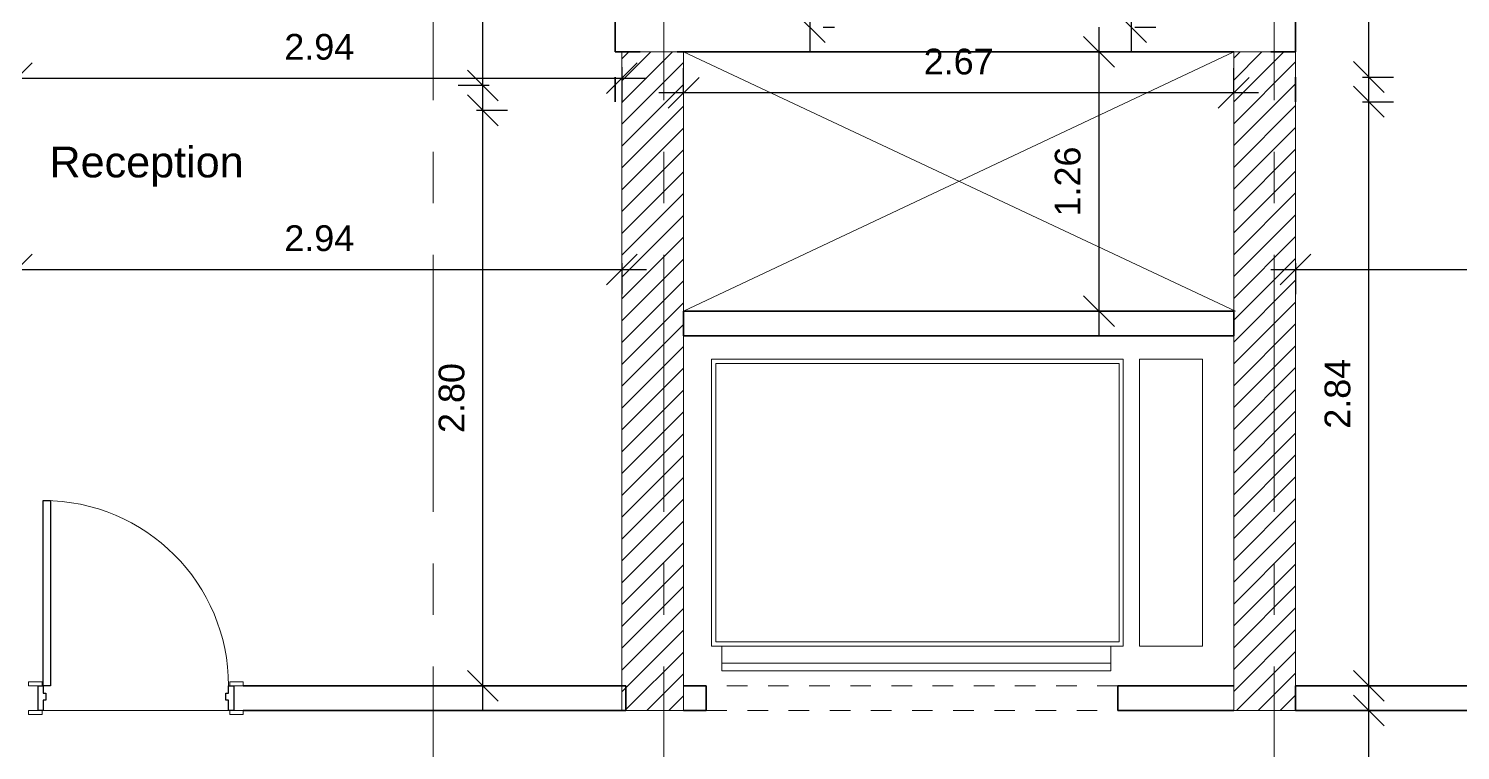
# Model space of a CAD drawing. Header units: metres. Extents: x -22 to 97, y 34 to 77.
# Drawn here: x 2.02 to 8.98, y 58.19 to 61.7 of the extents above; entities that cross this region are included whole.
import ezdxf

# ---------------------------------------------------------------- set-up
doc = ezdxf.new("R2010")
doc.units = ezdxf.units.M
doc.linetypes.add('CENTER', pattern=[2, 1.25, -0.25, 0.25, -0.25])
doc.linetypes.add('Overhead', pattern=[0.003969, 0.002381, -0.001587])
for name, color, linetype, lineweight in [('A-ANNO-DIMS', 211, 'Continuous', 9), ('A-DETL-GENF', 92, 'Overhead', 18), ('A-DETL-MEDM', 33, 'Continuous', 35), ('A-DETL-THIN', 151, 'Continuous', 18), ('A-DOOR', 31, 'Continuous', 18), ('A-DOOR-FRAM', 31, 'Continuous', 25), ('A-FLOR', 192, 'Continuous', 18), ('AXIS', 251, 'CENTER', 5), ('G-ANNO-TEXT', 231, 'Continuous', 9), ('I-WALL', 2, 'Continuous', 18), ('S-COLS', 52, 'Continuous', 18)]:
    doc.layers.add(name, color=color, linetype=linetype, lineweight=lineweight)
doc.styles.add('Arial', font='arial.ttf', dxfattribs={"height": 0.15})
doc.styles.add('Arial_1', font='arial.ttf', dxfattribs={"height": 0.125})
doc.dimstyles.new('Diagonal_-_2_5mm_Arial', dxfattribs={"dimscale": 0.3048, "dimtxt": 0.127532, "dimasz": 0.492126, "dimexe": 0.393701, "dimexo": 0.246063, "dimgap": 0.287073, "dimtad": 1, "dimrnd": 0.01, "dimzin": 0, "dimdsep": 46, "dimtxsty": 'Arial_1', "dimblk1": 'OBLIQUE', "dimblk2": 'OBLIQUE', "dimsah": 1, "dimcen": 0.09, "dimdle": 0.393701, "dimazin": 0, "dimtfac": 1, "dimtdec": 4, "dimtix": 1, "dimtmove": 0, "dimatfit": 3, "dimfxl": 0, "dimtvp": 1, "dimtolj": 1, "dimtzin": 0, "dimarcsym": 0})
doc.dimstyles.new('Diagonal_-_2_5mm_Arial_1', dxfattribs={"dimscale": 0.3048, "dimtxt": 0.127532, "dimasz": 0.492126, "dimexe": 0.393701, "dimexo": 0.246063, "dimgap": 0.287073, "dimtad": 1, "dimrnd": 0.01, "dimzin": 0, "dimdsep": 46, "dimtxsty": 'Arial_1', "dimblk1": 'OBLIQUE', "dimblk2": 'OBLIQUE', "dimsah": 1, "dimcen": 0.09, "dimdle": 0.393701, "dimazin": 0, "dimtfac": 1, "dimtdec": 4, "dimtix": 1, "dimtmove": 1, "dimatfit": 3, "dimfxl": 0, "dimtvp": 1, "dimtolj": 1, "dimtzin": 0, "dimarcsym": 0})
pattern_1 = [(45, (0, 51.23831), (-0.053033, 0.053033), [])]

# ---------------------------------------------------------------- blocks, each defined once
blk = doc.blocks.new('M_Door-Interior-Single-1_Panel-Wood - M_Door-Interior-Single-1_Panel-Wood-476783-01 Ground Floor Copy 1')
at = {"layer": 'A-DOOR'}
for p, q in [((-0.52135, 0.083175), (-0.45635, 0.083175)), ((-0.52135, 0.063175), (-0.52135, 0.083175)), ((-0.45635, 0.083175), (-0.45635, 0.063175)), ((0.45635, 0.083175), (0.52135, 0.083175)), ((0.45635, 0.063175), (0.45635, 0.083175)), ((0.52135, 0.083175), (0.52135, 0.063175)), ((-0.45635, 0.063175), (-0.52135, 0.063175)), ((0.52135, 0.063175), (0.45635, 0.063175)), ((-0.52135, -0.056825), (-0.45635, -0.056825)), ((-0.52135, -0.076825), (-0.52135, -0.056825)), ((-0.45635, -0.056825), (-0.45635, -0.076825)), ((0.45635, -0.056825), (0.52135, -0.056825)), ((0.45635, -0.076825), (0.45635, -0.056825)), ((0.52135, -0.056825), (0.52135, -0.076825)), ((-0.45635, -0.076825), (-0.52135, -0.076825)), ((0.52135, -0.076825), (0.45635, -0.076825))]:
    blk.add_line(p, q, dxfattribs=at)
at = {"layer": 'A-DOOR', "lineweight": 25}
for p, q in [((0.415, -0.056825), (0.45, -0.056825)), ((0.415, -0.956825), (0.415, -0.056825)), ((0.45, -0.056825), (0.45, -0.956825)), ((0.45, -0.956825), (0.415, -0.956825))]:
    blk.add_line(p, q, dxfattribs=at)
at = {"layer": 'A-DOOR'}
blk.add_arc((0.45, -0.056825), 0.9, 180, 270, dxfattribs=at)
at = {"layer": 'A-DOOR-FRAM'}
for p, q in [((-0.475, 0.063175), (-0.45, 0.063175)), ((-0.475, -0.056825), (-0.475, 0.063175)), ((-0.45, 0.063175), (-0.45, 0.0131)), ((-0.45, 0.0131), (-0.4373, 0.0131)), ((-0.4373, 0.0131), (-0.4373, -0.021825)), ((0.4373, 0.0131), (0.45, 0.0131)), ((0.4373, -0.021825), (0.4373, 0.0131)), ((0.45, 0.063175), (0.475, 0.063175)), ((0.45, 0.0131), (0.45, 0.063175)), ((0.475, 0.063175), (0.475, -0.056825)), ((-0.45, -0.056825), (-0.475, -0.056825)), ((-0.45, -0.021825), (-0.45, -0.056825)), ((-0.4373, -0.021825), (-0.45, -0.021825)), ((0.45, -0.021825), (0.4373, -0.021825)), ((0.45, -0.056825), (0.45, -0.021825)), ((0.475, -0.056825), (0.45, -0.056825))]:
    blk.add_line(p, q, dxfattribs=at)
blk = doc.blocks.new('M_Door-Opening - 200 _ 211-513196-01 Ground Floor Copy 1')
at = {"layer": 'A-DETL-GENF'}
for p, q in [((0.9918, 0.06), (-1.0082, 0.06)), ((-1.0082, -0.06), (0.9918, -0.06))]:
    blk.add_line(p, q, dxfattribs=at)
at = {"layer": 'A-DETL-MEDM'}
for p, q in [((-1.0082, 0.06), (-1.0082, -0.06)), ((0.9918, -0.06), (0.9918, 0.06))]:
    blk.add_line(p, q, dxfattribs=at)
blk = doc.blocks.new('_Oblique')
at = {"color": 0, "linetype": 'ByBlock', "lineweight": -2}
blk.add_line((-0.5, -0.5), (0.5, 0.5), dxfattribs=at)
blk = doc.blocks.new('*D680')
at = {"layer": 'A-ANNO-DIMS', "color": 0, "lineweight": -2}
for p, q in [((1.8432, 60.5273), (5.0232, 60.5273)), ((1.9632, 60.5584), (1.9632, 60.4073)), ((4.9032, 60.5584), (4.9032, 60.4073))]:
    blk.add_line(p, q, dxfattribs=at)
at = {"layer": 'Defpoints', "color": 0}
for p in [(1.9632, 60.6334), (4.9032, 60.6334), (4.9032, 60.5273)]:
    blk.add_point(p, dxfattribs=at)
at = {"layer": 'A-ANNO-DIMS', "color": 0, "lineweight": -2, "xscale": 0.15, "yscale": 0.15, "zscale": 0.15, "rotation": 180}
blk.add_blockref('_Oblique', (1.9632, 60.5273), dxfattribs=at)
at = {"layer": 'A-ANNO-DIMS', "color": 0, "lineweight": -2, "xscale": 0.15, "yscale": 0.15, "zscale": 0.15}
blk.add_blockref('_Oblique', (4.9032, 60.5273), dxfattribs=at)
at = {"layer": 'A-ANNO-DIMS', "color": 0, "insert": (3.4332, 60.6787), "char_height": 0.125, "attachment_point": 5, "style": 'Arial_1'}
blk.add_mtext('\\A1;2.94', dxfattribs=at)
blk = doc.blocks.new('*D681')
at = {"layer": 'A-ANNO-DIMS', "color": 0, "lineweight": -2}
for p, q in [((4.2277, 58.3848), (4.2277, 61.4211)), ((4.1966, 61.3011), (4.3477, 61.3011)), ((4.1966, 58.5048), (4.3477, 58.5048))]:
    blk.add_line(p, q, dxfattribs=at)
at = {"layer": 'Defpoints', "color": 0}
for p in [(4.1216, 61.3011), (4.2277, 61.3011), (4.1216, 58.5048)]:
    blk.add_point(p, dxfattribs=at)
at = {"layer": 'A-ANNO-DIMS', "color": 0, "lineweight": -2, "xscale": 0.15, "yscale": 0.15, "zscale": 0.15}
for p, rotation in [((4.2277, 61.3011), 90), ((4.2277, 58.5048), 270)]:
    blk.add_blockref('_Oblique', p, dxfattribs=dict(at, rotation=rotation))
at = {"layer": 'A-ANNO-DIMS', "color": 0, "insert": (4.0764, 59.9029), "char_height": 0.125, "attachment_point": 5, "rotation": 90, "style": 'Arial_1'}
blk.add_mtext('\\A1;2.80', dxfattribs=at)
blk = doc.blocks.new('*D682')
at = {"layer": 'A-ANNO-DIMS', "color": 0, "lineweight": -2}
for p, q in [((4.2277, 62.7411), (4.2277, 62.6172)), ((4.2587, 62.6211), (4.1077, 62.6211)), ((4.2277, 61.3011), (4.2277, 62.1023)), ((4.2587, 61.4211), (4.1077, 61.4211))]:
    blk.add_line(p, q, dxfattribs=at)
at = {"layer": 'Defpoints', "color": 0}
for p in [(4.3337, 62.6211), (4.2277, 61.4211), (4.3337, 61.4211)]:
    blk.add_point(p, dxfattribs=at)
at = {"layer": 'A-ANNO-DIMS', "color": 0, "lineweight": -2, "xscale": 0.15, "yscale": 0.15, "zscale": 0.15}
for p, rotation in [((4.2277, 62.6211), 90), ((4.2277, 61.4211), 270)]:
    blk.add_blockref('_Oblique', p, dxfattribs=dict(at, rotation=rotation))
at = {"layer": 'A-ANNO-DIMS', "color": 0, "insert": (3.9779, 62.1898), "char_height": 0.125, "attachment_point": 1, "rotation": 90, "line_spacing_factor": 0.941778, "style": 'Arial_1'}
blk.add_mtext('\\A1;1.20', dxfattribs=at)
blk = doc.blocks.new('*D685')
at = {"layer": 'A-ANNO-DIMS', "color": 0, "lineweight": -2}
for p, q in [((8.5321, 61.3424), (8.5321, 62.7411)), ((8.501, 62.6211), (8.6521, 62.6211)), ((8.501, 61.4624), (8.6521, 61.4624))]:
    blk.add_line(p, q, dxfattribs=at)
at = {"layer": 'Defpoints', "color": 0}
for p in [(8.426, 62.6211), (8.5321, 62.6211), (8.426, 61.4624)]:
    blk.add_point(p, dxfattribs=at)
at = {"layer": 'A-ANNO-DIMS', "color": 0, "lineweight": -2, "xscale": 0.15, "yscale": 0.15, "zscale": 0.15}
for p, rotation in [((8.5321, 62.6211), 90), ((8.5321, 61.4624), 270)]:
    blk.add_blockref('_Oblique', p, dxfattribs=dict(at, rotation=rotation))
at = {"layer": 'A-ANNO-DIMS', "color": 0, "insert": (8.3807, 62.0418), "char_height": 0.125, "attachment_point": 5, "rotation": 90, "style": 'Arial_1'}
blk.add_mtext('\\A1;1.16', dxfattribs=at)
blk = doc.blocks.new('*D686')
at = {"layer": 'A-ANNO-DIMS', "color": 0, "lineweight": -2}
for p, q in [((8.5321, 58.3848), (8.5321, 61.4624)), ((8.501, 61.3424), (8.6521, 61.3424)), ((8.501, 58.5048), (8.6521, 58.5048))]:
    blk.add_line(p, q, dxfattribs=at)
at = {"layer": 'Defpoints', "color": 0}
for p in [(8.426, 61.3424), (8.5321, 61.3424), (8.426, 58.5048)]:
    blk.add_point(p, dxfattribs=at)
at = {"layer": 'A-ANNO-DIMS', "color": 0, "lineweight": -2, "xscale": 0.15, "yscale": 0.15, "zscale": 0.15}
for p, rotation in [((8.5321, 61.3424), 90), ((8.5321, 58.5048), 270)]:
    blk.add_blockref('_Oblique', p, dxfattribs=dict(at, rotation=rotation))
at = {"layer": 'A-ANNO-DIMS', "color": 0, "insert": (8.3807, 59.9236), "char_height": 0.125, "attachment_point": 5, "rotation": 90, "style": 'Arial_1'}
blk.add_mtext('\\A1;2.84', dxfattribs=at)
blk = doc.blocks.new('*D687')
at = {"layer": 'A-ANNO-DIMS', "color": 0, "lineweight": -2}
for p, q in [((8.5321, 56.5869), (8.5321, 58.5048)), ((8.501, 58.3848), (8.6521, 58.3848)), ((8.501, 56.7069), (8.6521, 56.7069))]:
    blk.add_line(p, q, dxfattribs=at)
at = {"layer": 'Defpoints', "color": 0}
for p in [(8.426, 58.3848), (8.5321, 58.3848), (8.426, 56.7069)]:
    blk.add_point(p, dxfattribs=at)
at = {"layer": 'A-ANNO-DIMS', "color": 0, "lineweight": -2, "xscale": 0.15, "yscale": 0.15, "zscale": 0.15}
for p, rotation in [((8.5321, 58.3848), 90), ((8.5321, 56.7069), 270)]:
    blk.add_blockref('_Oblique', p, dxfattribs=dict(at, rotation=rotation))
at = {"layer": 'A-ANNO-DIMS', "color": 0, "insert": (8.3807, 57.5458), "char_height": 0.125, "attachment_point": 5, "rotation": 90, "style": 'Arial_1'}
blk.add_mtext('\\A1;1.68', dxfattribs=at)
blk = doc.blocks.new('*D698')
at = {"layer": 'A-ANNO-DIMS', "color": 0, "lineweight": -2}
for p, q in [((8.056, 60.5273), (11.6171, 60.5273)), ((8.176, 60.5584), (8.176, 60.4073)), ((11.4971, 60.5584), (11.4971, 60.4073))]:
    blk.add_line(p, q, dxfattribs=at)
at = {"layer": 'Defpoints', "color": 0}
for p in [(8.176, 60.6334), (11.4971, 60.6334), (11.4971, 60.5273)]:
    blk.add_point(p, dxfattribs=at)
at = {"layer": 'A-ANNO-DIMS', "color": 0, "lineweight": -2, "xscale": 0.15, "yscale": 0.15, "zscale": 0.15, "rotation": 180}
blk.add_blockref('_Oblique', (8.176, 60.5273), dxfattribs=at)
at = {"layer": 'A-ANNO-DIMS', "color": 0, "lineweight": -2, "xscale": 0.15, "yscale": 0.15, "zscale": 0.15}
blk.add_blockref('_Oblique', (11.4971, 60.5273), dxfattribs=at)
at = {"layer": 'A-ANNO-DIMS', "color": 0, "insert": (9.8366, 60.6787), "char_height": 0.125, "attachment_point": 5, "style": 'Arial_1'}
blk.add_mtext('\\A1;3.32', dxfattribs=at)
blk = doc.blocks.new('*D754')
at = {"layer": 'A-ANNO-DIMS', "color": 0, "lineweight": -2}
for p, q in [((4.9032, 61.5098), (4.9032, 61.3372)), ((1.8432, 61.4572), (5.0232, 61.4572)), ((1.9632, 61.4882), (1.9632, 61.3372))]:
    blk.add_line(p, q, dxfattribs=at)
at = {"layer": 'Defpoints', "color": 0}
for p in [(1.9632, 61.5632), (4.9032, 61.5848), (4.9032, 61.4572)]:
    blk.add_point(p, dxfattribs=at)
at = {"layer": 'A-ANNO-DIMS', "color": 0, "lineweight": -2, "xscale": 0.15, "yscale": 0.15, "zscale": 0.15, "rotation": 180}
blk.add_blockref('_Oblique', (1.9632, 61.4572), dxfattribs=at)
at = {"layer": 'A-ANNO-DIMS', "color": 0, "lineweight": -2, "xscale": 0.15, "yscale": 0.15, "zscale": 0.15}
blk.add_blockref('_Oblique', (4.9032, 61.4572), dxfattribs=at)
at = {"layer": 'A-ANNO-DIMS', "color": 0, "insert": (3.4332, 61.6085), "char_height": 0.125, "attachment_point": 5, "style": 'Arial_1'}
blk.add_mtext('\\A1;2.94', dxfattribs=at)
blk = doc.blocks.new('rtgr')
at = {"layer": 'AXIS', "linetype": 'CENTER'}
for p, q in [((8812.8308, -620.5822, 0), (8812.8308, -584.1116, 0)), ((8813.952, -620.5822, 0), (8813.952, -584.1116, 0)), ((8816.9172, -620.5822, 0), (8816.9172, -584.1116, 0))]:
    blk.add_line(p, q, dxfattribs=at)
blk = doc.blocks.new('*D762')
at = {"layer": 'A-ANNO-DIMS', "color": 0, "lineweight": -2}
for p, q in [((7.3775, 64.11), (7.3775, 61.5848)), ((7.3948, 63.99), (7.4975, 63.99)), ((7.3948, 61.7048), (7.4975, 61.7048))]:
    blk.add_line(p, q, dxfattribs=at)
at = {"layer": 'Defpoints', "color": 0}
for p in [(7.3198, 63.99), (7.3198, 61.7048), (7.3775, 61.7048)]:
    blk.add_point(p, dxfattribs=at)
at = {"layer": 'A-ANNO-DIMS', "color": 0, "lineweight": -2, "xscale": 0.15, "yscale": 0.15, "zscale": 0.15}
for p, rotation in [((7.3775, 63.99), 90), ((7.3775, 61.7048), 270)]:
    blk.add_blockref('_Oblique', p, dxfattribs=dict(at, rotation=rotation))
at = {"layer": 'A-ANNO-DIMS', "color": 0, "insert": (7.2262, 62.8474), "char_height": 0.125, "attachment_point": 5, "rotation": 90, "style": 'Arial_1'}
blk.add_mtext('\\A1;2.29', dxfattribs=at)
blk = doc.blocks.new('*D767')
at = {"layer": 'A-ANNO-DIMS', "color": 0, "lineweight": -2}
for p, q in [((5.8161, 64.11), (5.8161, 61.5848)), ((5.8806, 63.99), (5.9361, 63.99)), ((5.8806, 61.7048), (5.9361, 61.7048))]:
    blk.add_line(p, q, dxfattribs=at)
at = {"layer": 'Defpoints', "color": 0}
for p in [(5.8056, 63.99), (5.8056, 61.7048), (5.8161, 61.7048)]:
    blk.add_point(p, dxfattribs=at)
at = {"layer": 'A-ANNO-DIMS', "color": 0, "lineweight": -2, "xscale": 0.15, "yscale": 0.15, "zscale": 0.15}
for p, rotation in [((5.8161, 63.99), 90), ((5.8161, 61.7048), 270)]:
    blk.add_blockref('_Oblique', p, dxfattribs=dict(at, rotation=rotation))
at = {"layer": 'A-ANNO-DIMS', "color": 0, "insert": (5.6648, 62.8474), "char_height": 0.125, "attachment_point": 5, "rotation": 90, "style": 'Arial_1'}
blk.add_mtext('\\A1;2.29', dxfattribs=at)
blk = doc.blocks.new('*D794')
at = {"layer": 'A-ANNO-DIMS', "color": 0, "lineweight": -2}
for p, q in [((7.2213, 61.7048), (7.2213, 60.2048)), ((6.6146, 61.5848), (7.3413, 61.5848)), ((6.6146, 60.3248), (7.3413, 60.3248))]:
    blk.add_line(p, q, dxfattribs=at)
at = {"layer": 'Defpoints', "color": 0}
for p in [(6.5396, 61.5848), (6.5396, 60.3248), (7.2213, 60.3248)]:
    blk.add_point(p, dxfattribs=at)
at = {"layer": 'A-ANNO-DIMS', "color": 0, "lineweight": -2, "xscale": 0.15, "yscale": 0.15, "zscale": 0.15}
for p, rotation in [((7.2213, 61.5848), 90), ((7.2213, 60.3248), 270)]:
    blk.add_blockref('_Oblique', p, dxfattribs=dict(at, rotation=rotation))
at = {"layer": 'A-ANNO-DIMS', "color": 0, "insert": (7.0699, 60.9548), "char_height": 0.125, "attachment_point": 5, "rotation": 90, "style": 'Arial_1'}
blk.add_mtext('\\A1;1.26', dxfattribs=at)
blk = doc.blocks.new('*D795')
at = {"layer": 'A-ANNO-DIMS', "color": 0, "lineweight": -2}
for p, q in [((5.2032, 61.3818), (5.2032, 61.5055)), ((7.876, 61.3818), (7.876, 61.5055)), ((7.996, 61.3855), (5.0832, 61.3855))]:
    blk.add_line(p, q, dxfattribs=at)
at = {"layer": 'Defpoints', "color": 0}
for p in [(5.2032, 61.3855), (5.2032, 61.3068), (7.876, 61.3068)]:
    blk.add_point(p, dxfattribs=at)
at = {"layer": 'A-ANNO-DIMS', "color": 0, "lineweight": -2, "xscale": 0.15, "yscale": 0.15, "zscale": 0.15, "rotation": 180}
blk.add_blockref('_Oblique', (5.2032, 61.3855), dxfattribs=at)
at = {"layer": 'A-ANNO-DIMS', "color": 0, "lineweight": -2, "xscale": 0.15, "yscale": 0.15, "zscale": 0.15}
blk.add_blockref('_Oblique', (7.876, 61.3855), dxfattribs=at)
at = {"layer": 'A-ANNO-DIMS', "color": 0, "insert": (6.5396, 61.5369), "char_height": 0.125, "attachment_point": 5, "style": 'Arial_1'}
blk.add_mtext('\\A1;2.67', dxfattribs=at)

msp = doc.modelspace()

# ---------------------------------------------------------------- hatches: boundary and pattern name
at = {"layer": 'S-COLS'}
h = msp.add_hatch(dxfattribs=at)
h.set_pattern_fill('FP_5', color=256, style=0, pattern_type=2)
h.set_pattern_definition(pattern_1)
h.paths.add_polyline_path([(4.90323, 58.38477), (4.92323, 58.39277), (4.92323, 58.38477), (5.20323, 58.38477), (5.20323, 61.58477), (4.90323, 61.58477)], flags=0)
h = msp.add_hatch(dxfattribs=at)
h.set_pattern_fill('FP_5', color=256, style=0, pattern_type=2)
h.set_pattern_definition(pattern_1)
h.paths.add_polyline_path([(8.1115, 58.38477), (8.17599, 58.38477), (8.17599, 61.58477), (7.87599, 61.58477), (7.87599, 58.38477), (8.08474, 58.38477)], flags=0)

# ---------------------------------------------------------------- linework, layer by layer
at = {"layer": 'A-DETL-THIN'}
for p, q in [((7.88522, 60.32477), (5.20323, 61.58477)), ((7.87599, 61.58477), (5.20323, 60.32477)), ((5.33939, 58.6978), (5.33939, 60.09108)), ((5.33939, 60.09108), (7.33939, 60.09108)), ((5.35939, 60.07108), (7.31939, 60.07108)), ((5.35939, 58.7178), (5.35939, 60.07108)), ((7.31939, 60.07108), (7.31939, 58.7178)), ((7.33939, 60.09108), (7.33939, 58.6978)), ((7.41783, 60.09108), (7.72491, 60.09108)), ((7.41783, 58.6978), (7.41783, 60.09108)), ((7.72491, 60.09108), (7.72491, 58.6978)), ((7.31939, 58.7178), (5.35939, 58.7178)), ((7.33939, 58.6978), (5.33939, 58.6978)), ((5.38947, 58.57703), (5.38947, 58.6978)), ((5.38947, 58.6978), (7.27939, 58.6978)), ((7.27939, 58.6978), (7.27939, 58.57703)), ((7.72491, 58.6978), (7.41783, 58.6978)), ((5.38947, 58.61533), (7.27939, 58.61533)), ((7.27939, 58.57703), (5.38947, 58.57703))]:
    msp.add_line(p, q, dxfattribs=at)
at = {"layer": 'A-FLOR'}
msp.add_line((2.99233, 58.38477), (2.09233, 58.38477), dxfattribs=at)
at = {"layer": 'I-WALL', "lineweight": 35}
for p, q in [((4.87141, 61.58477), (4.87141, 61.83659)), ((8.17599, 61.58477), (8.17599, 61.83659)), ((4.99141, 61.58477), (4.87141, 61.58477)), ((8.05599, 61.58477), (8.17599, 61.58477)), ((4.87141, 61.46245), (4.87141, 61.34245)), ((8.17599, 61.46245), (8.17599, 61.34245)), ((7.87599, 60.32477), (5.20323, 60.32477)), ((5.20323, 60.32477), (5.20323, 60.20477)), ((7.87599, 60.20477), (7.87599, 60.32477)), ((5.20323, 60.20477), (7.87599, 60.20477)), ((4.92323, 58.50477), (3.06368, 58.50477)), ((4.92323, 58.38477), (4.92323, 58.50477)), ((5.31323, 58.50477), (5.20323, 58.50477)), ((7.87599, 58.50477), (7.31323, 58.50477)), ((10.4008, 58.50477), (8.17599, 58.50477)), ((8.17599, 58.50477), (8.17599, 58.38477)), ((3.06368, 58.38477), (4.92323, 58.38477)), ((5.20323, 58.38477), (5.31323, 58.38477)), ((7.31323, 58.38477), (7.87599, 58.38477)), ((8.17599, 58.38477), (10.4008, 58.38477))]:
    msp.add_line(p, q, dxfattribs=at)
at = {"layer": 'I-WALL'}
for p, q in [((5.20323, 58.50477), (5.20323, 58.38477)), ((7.87599, 58.38477), (7.87599, 58.50477))]:
    msp.add_line(p, q, dxfattribs=at)
at = {"layer": 'I-WALL', "lineweight": 35}
for points in [[(7.84417, 61.58477), (5.17141, 61.58477)], [(5.20323, 61.58477), (7.87599, 61.58477)]]:
    msp.add_lwpolyline(points, dxfattribs=at)
at = {"layer": 'S-COLS'}
for p, q in [((5.20323, 61.58477), (4.90323, 61.58477)), ((4.90323, 61.58477), (4.90323, 58.38477)), ((5.20323, 58.50477), (5.20323, 61.58477)), ((8.17599, 61.58477), (7.87599, 61.58477)), ((7.87599, 61.58477), (7.87599, 58.50477)), ((8.17599, 58.38477), (8.17599, 61.58477)), ((5.20323, 58.38477), (5.20323, 58.50477)), ((7.87599, 58.50477), (7.87599, 58.38477)), ((4.90323, 58.38477), (5.20323, 58.38477)), ((7.87599, 58.38477), (8.17599, 58.38477))]:
    msp.add_line(p, q, dxfattribs=at)

# ---------------------------------------------------------------- block references
at = {"layer": 'A-ANNO-DIMS'}
msp.add_blockref('rtgr', (-8808.84499, 657.93152, -0.00003), dxfattribs=at)
at = {"layer": 'A-DOOR', "rotation": 180}
for name, p in [('M_Door-Interior-Single-1_Panel-Wood - M_Door-Interior-Single-1_Panel-Wood-476783-01 Ground Floor Copy 1', (2.54233, 58.44794)), ('M_Door-Opening - 200 _ 211-513196-01 Ground Floor Copy 1', (6.30505, 58.44477))]:
    msp.add_blockref(name, p, dxfattribs=at)

# ---------------------------------------------------------------- texts
at = {"layer": 'G-ANNO-TEXT', "color": 7, "insert": (2.12222, 61.12491), "char_height": 0.15, "width": 1.1624469, "attachment_point": 1, "style": 'Arial'}
msp.add_mtext('Reception', dxfattribs=at)

# ---------------------------------------------------------------- dimensions: what is measured, and where the dimension line sits
at = {"layer": 'A-ANNO-DIMS'}
for base, p1, p2, override, picture, middle in [((5.81612, 61.70477), (5.80564, 63.99), (5.80564, 61.70477), {"dimpost": '<>', "dimfxl": 2.62}, '*D767', (5.6648, 62.84738)), ((7.37751, 61.70477), (7.31985, 63.99), (7.31985, 61.70477), {"dimpost": '<>', "dimfxl": 2.62}, '*D762', (7.22618, 62.84738)), ((8.53206, 62.62113), (8.42599, 61.46245), (8.42599, 62.62113), {"dimpost": '<>', "dimfxl": 1.158684}, '*D685', (8.38074, 62.04179)), ((7.22126, 60.32477), (6.53961, 61.58477), (6.53961, 60.32477), {"dimpost": '<>', "dimfxl": 2.62}, '*D794', (7.06994, 60.95477)), ((8.53206, 61.34245), (8.42599, 58.50477), (8.42599, 61.34245), {"dimpost": '<>', "dimfxl": 2.837677}, '*D686', (8.38074, 59.92361)), ((4.22768, 61.30113), (4.12161, 58.50477), (4.12161, 61.30113), {"dimpost": '<>', "dimfxl": 2.796361}, '*D681', (4.07636, 59.90295)), ((8.53206, 58.38477), (8.42599, 56.70691), (8.42599, 58.38477), {"dimpost": '<>', "dimfxl": 1.677855}, '*D687', (8.38074, 57.54584))]:
    dim = msp.add_linear_dim(base=base, p1=p1, p2=p2, angle=90, dimstyle='Diagonal_-_2_5mm_Arial', override=override, dxfattribs=at)
    dim.commit()
    dim.dimension.update_dxf_attribs({"geometry": picture, "text_midpoint": middle})
dim = msp.add_linear_dim(base=(4.22768, 61.42113), p1=(4.33375, 62.62113), p2=(4.33375, 61.42113), angle=90, dimstyle='Diagonal_-_2_5mm_Arial_1', override={"dimpost": '<>', "dimfxl": 1.2}, dxfattribs=at)
dim.commit()
dim.dimension.update_dxf_attribs({"geometry": '*D682', "text_midpoint": (4.06123, 62.35974), "dimtype": 160, "text_rotation": 90})
for base, p1, p2, override, picture, middle in [((4.90323, 61.45716), (1.96323, 61.56323), (4.90323, 61.58477), {"dimpost": '<>', "dimfxl": 1.681291}, '*D754', (3.43323, 61.60848)), ((5.20323, 61.38554), (7.87599, 61.30681), (5.20323, 61.30681), {"dimpost": '<>', "dimfxl": 2.62}, '*D795', (6.53961, 61.53686)), ((4.90323, 60.52735), (1.96323, 60.63341), (4.90323, 60.63341), {"dimpost": '<>', "dimfxl": 2.94}, '*D680', (3.43323, 60.67867)), ((11.49715, 60.52735), (8.17599, 60.63341), (11.49715, 60.63341), {"dimpost": '<>', "dimfxl": 3.321153}, '*D698', (9.83657, 60.67871))]:
    dim = msp.add_linear_dim(base=base, p1=p1, p2=p2, dimstyle='Diagonal_-_2_5mm_Arial', override=override, dxfattribs=at)
    dim.commit()
    dim.dimension.update_dxf_attribs({"geometry": picture, "text_midpoint": middle})

doc.saveas('drawing.dxf')
